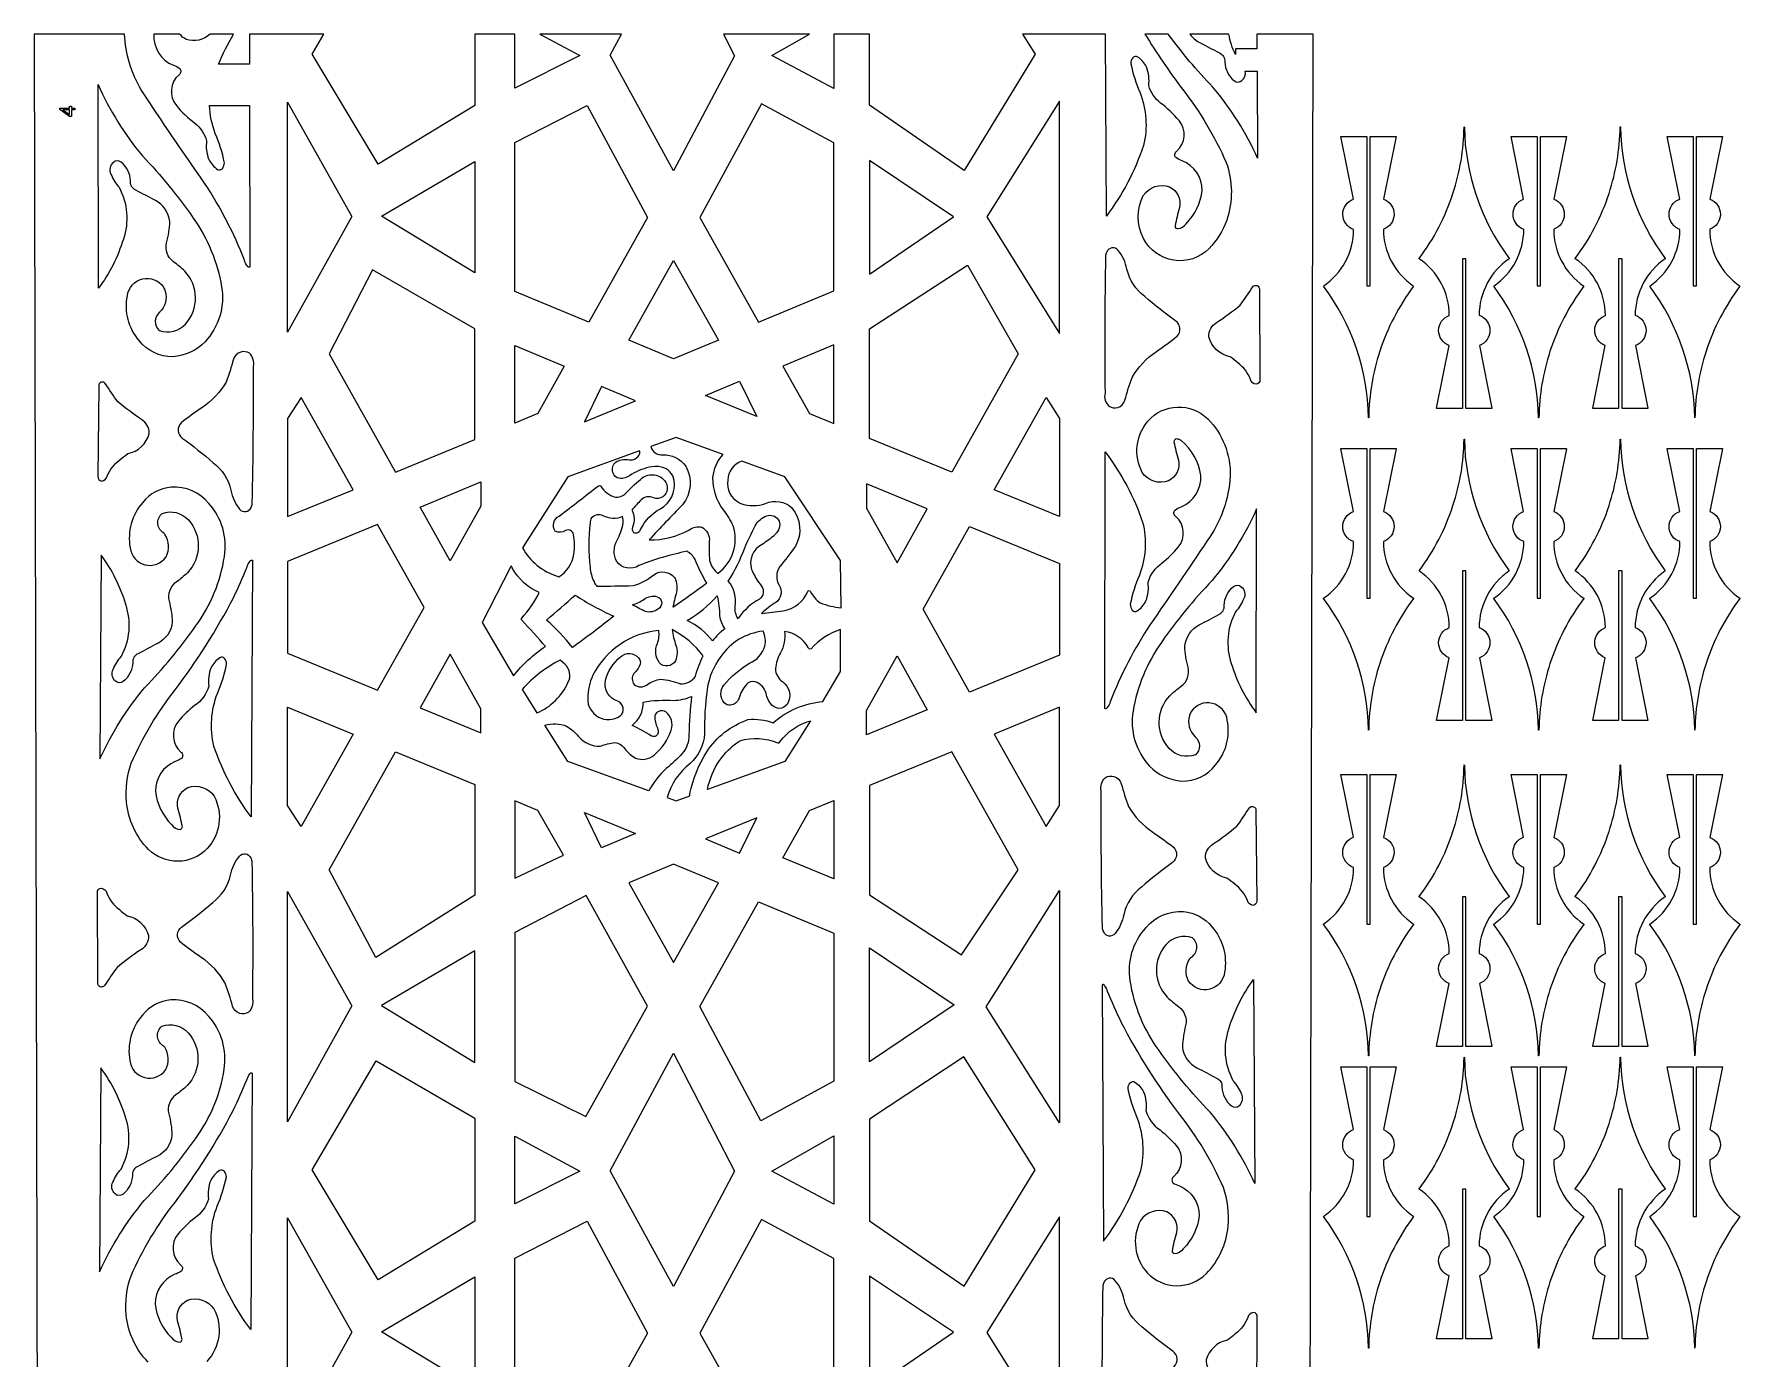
# Model space of a CAD drawing. Header units: millimetres. Extents: x -3878 to -2883, y 1430 to 3427.
# Drawn here: x -3878 to -2883, y 2654 to 3427 of the extents above; entities that cross this region are included whole.
import ezdxf

# ---------------------------------------------------------------- set-up
doc = ezdxf.new("R2010")
doc.units = ezdxf.units.MM
doc.layers.add('Default', color=70, linetype='Continuous')

msp = doc.modelspace()

# ---------------------------------------------------------------- linework, layer by layer
at = {"layer": 'Default'}
for points in [[(-3135.15, 1897.48), (-3131.81, 3427.08), (-3164.6, 3427.08), (-3164.55, 3418.48), (-3177.01, 3418.48), (-3177.01, 3415.21, -0.082962), (-3180.86, 3427.08), (-3203.7, 3427.08, 0.114873), (-3197.89, 3422.12, -0.006267), (-3186.45, 3416.1, -0.333186), (-3183.32, 3410.82, 0.216277), (-3177.7, 3399.81, 0.361529), (-3173.27, 3400.04, 0.296674), (-3171.41, 3405.48), (-3164.46, 3405.48), (-3164.15, 3354.69, 0.068438), (-3190.23, 3396.19, -0.033585), (-3216.3, 3427.08), (-3229.82, 3427.08, 0.025439), (-3207.95, 3394.95, -0.062275), (-3182.47, 3352.28, -0.167594), (-3182.11, 3318.57, -0.105267), (-3192.44, 3301.98, -0.510988), (-3230.68, 3307.94, -0.238502), (-3230.8, 3332.97, -0.341045), (-3215.47, 3338.06, -0.350829), (-3209.67, 3325.96, 0.027776), (-3212.22, 3315.17, 0.583583), (-3210.61, 3313.63, 0.222763), (-3205.85, 3316.45, 0.166916), (-3196.48, 3335.92, 0.30209), (-3208.06, 3353.2, -0.077861), (-3211.84, 3355.04, -0.433271), (-3211.39, 3358.71, 0.410266), (-3209.95, 3376.69, 0.064395), (-3220.81, 3386.89, -0.154489), (-3227.62, 3397.1, 0.124595), (-3228.95, 3407.97, 0.126453), (-3234.04, 3413.72, 0.346809), (-3236.88, 3413.32, 0.189517), (-3238.06, 3409.82, 0.051417), (-3232.71, 3392.9, -0.152063), (-3230.65, 3362.09, -0.07905), (-3252.35, 3320.91), (-3252.92, 3427.08), (-3301.32, 3427.08), (-3293.91, 3415.37), (-3335.25, 3347.52), (-3390.36, 3385.55), (-3390.36, 3427.08), (-3411.21, 3427.08), (-3411.21, 3395.36), (-3447.45, 3414.61), (-3425.51, 3427.08), (-3475.67, 3427.08), (-3469.18, 3414.5), (-3504.67, 3347.37), (-3541.62, 3414.77), (-3534.99, 3427.08), (-3582.62, 3427.08), (-3559.44, 3414.65), (-3597.35, 3395.58), (-3597.35, 3427.08), (-3620.51, 3427.08), (-3620.51, 3385.35), (-3676.92, 3351.19), (-3715.38, 3415.38), (-3708.53, 3427.08), (-3751.94, 3427.08), (-3751.91, 3409.48), (-3770.13, 3409.48, -0.033313), (-3761.23, 3427.08), (-3774.98, 3427.08, -0.278399), (-3788.9, 3423.99, -0.097096), (-3792.7, 3427.08), (-3807.7, 3427.08, 0.320921), (-3796.37, 3408.89, -0.077739), (-3792.6, 3407.03, -0.433717), (-3793.06, 3403.37, 0.410921), (-3794.58, 3385.38, 0.064453), (-3783.79, 3375.14, -0.154405), (-3776.99, 3364.87, 0.124348), (-3775.71, 3353.99, 0.126385), (-3770.65, 3348.21, 0.346332), (-3767.79, 3348.6, 0.172307), (-3766.61, 3352.09, 0.051326), (-3771.89, 3369.04, -0.081302), (-3775.26, 3385.48), (-3751.88, 3385.48), (-3751.76, 3291.25, -0.424748), (-3753.22, 3291.79, -0.086443), (-3754.92, 3295.16, 0.053849), (-3778.24, 3340.24, -0.008297), (-3815.04, 3394.53, -0.124955), (-3824.86, 3427.08), (-3877.55, 3427.08), (-3874.99, 2251.1)], [(-3811.08, 2652.56, -0.174326), (-3823.8, 2680.22, -0.109576), (-3821.06, 2702.87, -0.062275), (-3795.58, 2745.53, 0.041735), (-3761.48, 2799.32, 0.014891), (-3753.54, 2817.25, -0.086617), (-3751.83, 2820.61, -0.424926), (-3750.37, 2821.14), (-3751.18, 2671.49, -0.07905), (-3772.88, 2712.67, -0.152063), (-3770.82, 2743.48, 0.051417), (-3765.47, 2760.4, 0.189517), (-3766.65, 2763.9, 0.346809), (-3769.49, 2764.31, 0.126453), (-3774.57, 2758.55, 0.124595), (-3775.91, 2747.68, -0.172423), (-3784.14, 2736.41, 0.054769), (-3793.58, 2727.28, 0.410266), (-3792.14, 2709.29, -0.433271), (-3791.69, 2705.62, -0.077861), (-3795.46, 2703.79, 0.30209), (-3807.04, 2686.5, 0.166916), (-3797.68, 2667.03, 0.240467), (-3792.34, 2664.17, 0.249398), (-3791.31, 2665.76, 0.027776), (-3793.86, 2676.54, -0.350829), (-3788.06, 2688.64, -0.341045), (-3772.73, 2683.55, -0.314169), (-3776.75, 2652.98, -0.418503)]]:
    msp.add_lwpolyline(points, format="xyb", dxfattribs=at)
for points in [[(-3831.36, 3352.28, 0.357202), (-3832.74, 3345.37, 0.082144), (-3828.02, 3337.74, -0.20864), (-3825.53, 3307.51, -0.086484), (-3840.04, 3278.83), (-3840.29, 3397.69, 0.068295), (-3814.38, 3356.02, -0.038709), (-3784.77, 3319.81, -0.11336), (-3768.24, 3279.67, -0.233622), (-3777.9, 3247.64, -0.183691), (-3796.62, 3238.91, -0.239584), (-3816.37, 3248.41, -0.230445), (-3823.19, 3274.45, -0.690603), (-3802.14, 3279.56, -0.088334), (-3801.23, 3277.15, -0.299533), (-3804.39, 3264.84, 0.475634), (-3804.57, 3254.26, 0.308512), (-3789.28, 3257.96, 0.394499), (-3789.73, 3288.76, 0.039778), (-3796.32, 3294.32, -0.299111), (-3800.37, 3305.39, 0.063872), (-3798.43, 3317.74, 0.25494), (-3806.83, 3330.05, -0.006297), (-3818.24, 3336.14, -0.332396), (-3821.35, 3341.44, 0.216468), (-3826.89, 3352.47, 0.361667)], [(-3050.23, 3334.18, 0.075188), (-3043.77, 3372.89, -0.984999), (-3043.59, 3372.89, 0.158189), (-3017.43, 3296.22, -0.427199), (-3017.45, 3296.09, 0.246783), (-3034.99, 3263.07, -0.711573), (-3034.86, 3245.45), (-3027.59, 3208.91, -0.472994), (-3027.68, 3208.8, 0.00008), (-3042.58, 3208.8, -0.414262), (-3042.67, 3208.89), (-3042.67, 3296.07), (-3044.69, 3296.07), (-3044.69, 3208.89, -0.414216), (-3044.78, 3208.8), (-3059.68, 3208.8, -0.472994), (-3059.77, 3208.91), (-3052.49, 3245.49, -0.701731), (-3052.37, 3263.02, 0.248166), (-3069.92, 3296.09, -0.427814), (-3069.94, 3296.22, 0.082025)], [(-2959.23, 3334.18, 0.075188), (-2952.77, 3372.89, -0.984999), (-2952.59, 3372.89, 0.158189), (-2926.43, 3296.22, -0.427199), (-2926.45, 3296.09, 0.246783), (-2943.99, 3263.07, -0.711573), (-2943.86, 3245.45), (-2936.59, 3208.91, -0.472994), (-2936.68, 3208.8, 0.00008), (-2951.58, 3208.8, -0.414262), (-2951.67, 3208.89), (-2951.67, 3296.07), (-2953.69, 3296.07), (-2953.69, 3208.89, -0.414216), (-2953.78, 3208.8), (-2968.68, 3208.8, -0.472994), (-2968.77, 3208.91), (-2961.49, 3245.49, -0.701731), (-2961.37, 3263.02, 0.248166), (-2978.92, 3296.09, -0.427814), (-2978.94, 3296.22, 0.082025)], [(-3092.92, 3242.07, 0.075188), (-3099.37, 3203.36, -0.984999), (-3099.55, 3203.36, 0.158189), (-3125.72, 3280.03, -0.427199), (-3125.69, 3280.16, 0.246783), (-3108.15, 3313.19, -0.711573), (-3108.28, 3330.8), (-3115.55, 3367.35, -0.472994), (-3115.46, 3367.45, 0.00008), (-3100.56, 3367.45, -0.414262), (-3100.47, 3367.36), (-3100.47, 3280.18), (-3098.45, 3280.18), (-3098.45, 3367.36, -0.414216), (-3098.36, 3367.45), (-3083.46, 3367.45, -0.472994), (-3083.37, 3367.35), (-3090.65, 3330.76, -0.701731), (-3090.77, 3313.23, 0.248166), (-3073.23, 3280.16, -0.427814), (-3073.2, 3280.03, 0.082025)], [(-2993.67, 3242.07, 0.075188), (-3000.12, 3203.36, -0.984999), (-3000.3, 3203.36, 0.158189), (-3026.47, 3280.03, -0.427199), (-3026.45, 3280.16, 0.246783), (-3008.9, 3313.19, -0.711573), (-3009.03, 3330.8), (-3016.3, 3367.35, -0.472994), (-3016.21, 3367.45, 0.00008), (-3001.31, 3367.45, -0.414262), (-3001.22, 3367.36), (-3001.22, 3280.18), (-2999.2, 3280.18), (-2999.2, 3367.36, -0.414216), (-2999.11, 3367.45), (-2984.21, 3367.45, -0.472994), (-2984.12, 3367.35), (-2991.41, 3330.76, -0.701731), (-2991.52, 3313.23, 0.248166), (-2973.98, 3280.16, -0.427814), (-2973.96, 3280.03, 0.082025)], [(-2902.67, 3242.07, 0.075188), (-2909.12, 3203.36, -0.984999), (-2909.3, 3203.36, 0.158189), (-2935.47, 3280.03, -0.427199), (-2935.45, 3280.16, 0.246783), (-2917.9, 3313.19, -0.711573), (-2918.03, 3330.8), (-2925.3, 3367.35, -0.472994), (-2925.21, 3367.45, 0.00008), (-2910.31, 3367.45, -0.414262), (-2910.22, 3367.36), (-2910.22, 3280.18), (-2908.2, 3280.18), (-2908.2, 3367.36, -0.414216), (-2908.11, 3367.45), (-2893.21, 3367.45, -0.472994), (-2893.12, 3367.35), (-2900.41, 3330.76, -0.701731), (-2900.52, 3313.23, 0.248166), (-2882.98, 3280.16, -0.427814), (-2882.96, 3280.03, 0.082025)], [(-3245.7, 3209.32, 0.24666), (-3241.48, 3213.61, -0.027343), (-3237.29, 3226.87, -0.115738), (-3223.15, 3242, 0.015094), (-3211.09, 3250.85, 0.448773), (-3211.82, 3259.71, -0.020778), (-3229.96, 3273.98, -0.175205), (-3240.38, 3290.01, 0.124943), (-3245.48, 3300.96, 0.5741), (-3252.1, 3300.01, 0.122783), (-3252.83, 3297.44, 0.006777), (-3253.13, 3217.69, 0.263913), (-3250.84, 3210.01, 0.217884)], [(-3165.03, 3222.84, -0.313125), (-3168.29, 3225.72, 0.139791), (-3175.63, 3235.3, 0.018926), (-3180.15, 3238.89, -0.281138), (-3192.66, 3250.47, -0.274793), (-3188.06, 3258.85, 0.0257), (-3174.3, 3269.04, 0.012781), (-3166.96, 3279.71, -0.748896), (-3163.1, 3278.2), (-3162.79, 3225.38, -0.399837)], [(-3757.11, 3241.66, 0.247199), (-3761.35, 3237.41, -0.027378), (-3765.59, 3224.17, -0.115997), (-3779.79, 3209.13, 0.015127), (-3791.89, 3200.35, 0.448303), (-3791.2, 3191.5, -0.020732), (-3773.11, 3177.11, -0.174932), (-3762.76, 3161.01, 0.123758), (-3757.71, 3150.03, 0.573218), (-3751.09, 3150.94, 0.123077), (-3750.34, 3153.5, 0.006777), (-3749.71, 3233.25, 0.269714), (-3751.96, 3240.93, 0.218938)], [(-3838.18, 3166.44, 0.308711), (-3834.91, 3169.3, -0.139977), (-3827.53, 3178.84, -0.018953), (-3823, 3182.41, 0.290974), (-3810.41, 3194.2, 0.262398), (-3815.01, 3202.32, -0.025663), (-3828.73, 3212.59, -0.012763), (-3836.03, 3223.3, 0.753382), (-3839.89, 3221.81), (-3840.42, 3168.99, 0.401017)], [(-3229.29, 3096.47, 0.124348), (-3228.01, 3107.35, -0.171984), (-3219.82, 3118.67, 0.053003), (-3210.42, 3127.87, 0.410921), (-3211.93, 3145.85, -0.433717), (-3212.4, 3149.51, -0.077739), (-3208.63, 3151.37, 0.322399), (-3197.31, 3169.65, 0.197218), (-3208.8, 3190.04, 0.160321), (-3211.91, 3190.96, 0.249131), (-3212.94, 3189.37, 0.027786), (-3210.35, 3178.61, -0.350097), (-3216.1, 3166.47, -0.341491), (-3231.44, 3171.46, -0.306802), (-3228.09, 3201.41, -0.432338), (-3193.21, 3202.69, -0.206013), (-3180.14, 3169.52, -0.144673), (-3193.67, 3131.36, -0.003386), (-3226.76, 3082.72, 0.053849), (-3250.08, 3037.64, -0.086443), (-3251.78, 3034.27, -0.424748), (-3253.24, 3033.73), (-3253.04, 3183.38, -0.079206), (-3231.17, 3142.34, -0.152055), (-3233.11, 3111.52, 0.051326), (-3238.39, 3094.57, 0.172307), (-3237.2, 3091.08, 0.346332), (-3234.35, 3090.69, 0.126385)], [(-3592.73, 3127.42, 0.191192), (-3572.54, 3110.94, 0.005248), (-3571.67, 3110.64, 0.227781), (-3562.81, 3123.8, 0.101613), (-3563.09, 3135.26, 0.518279), (-3567.63, 3137.59, -0.289941), (-3573.68, 3137.21, -0.471569), (-3571.36, 3146.02, 0.003928), (-3548.47, 3163.72, -0.388198), (-3547.25, 3163.6, 0.184808), (-3538.64, 3157.03, 0.215902), (-3533.02, 3158.84, -0.027099), (-3523.99, 3167.4, -0.434971), (-3509.89, 3166.68, -0.432111), (-3510.98, 3157.21, -0.239954), (-3516.4, 3156.67, 0.305245), (-3523.65, 3155.49, -0.004872), (-3529.08, 3149.5, -0.247573), (-3528.73, 3139.57, 0.257412), (-3527.99, 3136.43, 0.440874), (-3523.89, 3138.17, -0.161643), (-3512.38, 3150.24, 0.313158), (-3504.32, 3166.71, 0.315774), (-3511.82, 3174.49, 0.132981), (-3518.88, 3174.43, 0.098884), (-3530.38, 3169.47, -0.214489), (-3537.55, 3168.24, -0.680386), (-3536.09, 3178.55, -0.12562), (-3531.56, 3178.95, 0.329253), (-3524.92, 3181.37, 0.195203), (-3524.53, 3184.1), (-3566.35, 3168.92)], [(-3503.12, 3191.87), (-3517.92, 3186.5, 0.374449), (-3511.01, 3181.7, -0.256515), (-3497.64, 3175.17, -0.308165), (-3499.5, 3152.55, 0.007627), (-3518.99, 3132.07, 0.130802), (-3495.48, 3137.98, -0.19928), (-3488.23, 3139.52, -0.307239), (-3483.87, 3131.25, 0.042642), (-3483.65, 3120.14, 0.180927), (-3478.82, 3112.54, 0.319504), (-3469.9, 3140.29, 0.054033), (-3475.63, 3149.7, -0.166081), (-3481.73, 3168.55, -0.169094), (-3475.78, 3181.95)], [(-3092.92, 3059.96, 0.075188), (-3099.37, 3021.25, -0.984999), (-3099.55, 3021.25, 0.158189), (-3125.72, 3097.92, -0.427199), (-3125.69, 3098.05, 0.246783), (-3108.15, 3131.07, -0.711573), (-3108.28, 3148.69), (-3115.55, 3185.23, -0.472994), (-3115.46, 3185.34, 0.00008), (-3100.56, 3185.34, -0.414262), (-3100.47, 3185.25), (-3100.47, 3098.07), (-3098.45, 3098.07), (-3098.45, 3185.25, -0.414216), (-3098.36, 3185.34), (-3083.46, 3185.34, -0.472994), (-3083.37, 3185.23), (-3090.65, 3148.65, -0.701731), (-3090.77, 3131.12, 0.248166), (-3073.23, 3098.05, -0.427814), (-3073.2, 3097.92, 0.082025)], [(-3050.23, 3152.06, 0.075188), (-3043.77, 3190.78, -0.984999), (-3043.59, 3190.78, 0.158189), (-3017.43, 3114.11, -0.427199), (-3017.45, 3113.98, 0.246783), (-3034.99, 3080.95, -0.711573), (-3034.86, 3063.34), (-3027.59, 3026.79, -0.472994), (-3027.68, 3026.68, 0.00008), (-3042.58, 3026.68, -0.414262), (-3042.67, 3026.77), (-3042.67, 3113.96), (-3044.69, 3113.96), (-3044.69, 3026.77, -0.414216), (-3044.78, 3026.68), (-3059.68, 3026.68, -0.472994), (-3059.77, 3026.79), (-3052.49, 3063.38, -0.701731), (-3052.37, 3080.91, 0.248166), (-3069.92, 3113.98, -0.427814), (-3069.94, 3114.11, 0.082025)], [(-2993.67, 3059.96, 0.075188), (-3000.12, 3021.25, -0.984999), (-3000.3, 3021.25, 0.158189), (-3026.47, 3097.92, -0.427199), (-3026.45, 3098.05, 0.246783), (-3008.9, 3131.07, -0.711573), (-3009.03, 3148.69), (-3016.3, 3185.23, -0.472994), (-3016.21, 3185.34, 0.00008), (-3001.31, 3185.34, -0.414262), (-3001.22, 3185.25), (-3001.22, 3098.07), (-2999.2, 3098.07), (-2999.2, 3185.25, -0.414216), (-2999.11, 3185.34), (-2984.21, 3185.34, -0.472994), (-2984.12, 3185.23), (-2991.41, 3148.65, -0.701731), (-2991.52, 3131.12, 0.248166), (-2973.98, 3098.05, -0.427814), (-2973.96, 3097.92, 0.082025)], [(-2959.23, 3152.06, 0.075188), (-2952.77, 3190.78, -0.984999), (-2952.59, 3190.78, 0.158189), (-2926.43, 3114.11, -0.427199), (-2926.45, 3113.98, 0.246783), (-2943.99, 3080.95, -0.711573), (-2943.86, 3063.34), (-2936.59, 3026.79, -0.472994), (-2936.68, 3026.68, 0.00008), (-2951.58, 3026.68, -0.414262), (-2951.67, 3026.77), (-2951.67, 3113.96), (-2953.69, 3113.96), (-2953.69, 3026.77, -0.414216), (-2953.78, 3026.68), (-2968.68, 3026.68, -0.472994), (-2968.77, 3026.79), (-2961.49, 3063.38, -0.701731), (-2961.37, 3080.91, 0.248166), (-2978.92, 3113.98, -0.427814), (-2978.94, 3114.11, 0.082025)], [(-2902.67, 3059.96, 0.075188), (-2909.12, 3021.25, -0.984999), (-2909.3, 3021.25, 0.158189), (-2935.47, 3097.92, -0.427199), (-2935.45, 3098.05, 0.246783), (-2917.9, 3131.07, -0.711573), (-2918.03, 3148.69), (-2925.3, 3185.23, -0.472994), (-2925.21, 3185.34, 0.00008), (-2910.31, 3185.34, -0.414262), (-2910.22, 3185.25), (-2910.22, 3098.07), (-2908.2, 3098.07), (-2908.2, 3185.25, -0.414216), (-2908.11, 3185.34), (-2893.21, 3185.34, -0.472994), (-2893.12, 3185.23), (-2900.41, 3148.65, -0.701731), (-2900.52, 3131.12, 0.248166), (-2882.98, 3098.05, -0.427814), (-2882.96, 3097.92, 0.082025)], [(-3407.02, 3092.41), (-3407.36, 3120.13), (-3439.87, 3168.91), (-3464.89, 3177.98, 0.320336), (-3473.13, 3166.94, 0.331969), (-3466.3, 3153.78, 0.014567), (-3465.4, 3153.31, 0.163555), (-3451.06, 3153.29, -0.301709), (-3435.71, 3150.76, -0.313436), (-3433.62, 3128.5, -0.020953), (-3442.68, 3116.49, 0.307944), (-3443.14, 3105.74, -0.400323), (-3445.06, 3095.63, 0.039296), (-3453.5, 3089.22, 0.02405), (-3440.76, 3090.8, 0.259406), (-3426.43, 3102.02, -0.587979), (-3424.92, 3102.06, 0.111986), (-3419.16, 3095.34, 0.056208)], [(-3830.08, 3049.69, -0.353881), (-3831.44, 3056.6, -0.082113), (-3826.68, 3064.21, 0.208904), (-3824.07, 3094.41, 0.086345), (-3838.46, 3123.19), (-3839.2, 3004.34, -0.068438), (-3813.12, 3045.83, 0.038835), (-3783.36, 3081.86, 0.121623), (-3766.58, 3122.49, 0.22635), (-3775.59, 3153.29, 0.242341), (-3797.63, 3162.84, 0.208918), (-3814.24, 3153.96, 0.224816), (-3821.59, 3127.47, 0.688915), (-3800.58, 3122.18, 0.265065), (-3801.25, 3135.27, 0.015041), (-3801.75, 3135.9, -0.529776), (-3802.89, 3147.53, -0.308634), (-3787.61, 3143.73, -0.394552), (-3788.18, 3112.95, -0.040002), (-3794.8, 3107.42, 0.299751), (-3798.9, 3096.38, -0.063831), (-3797.01, 3084.02, -0.255589), (-3805.46, 3071.76, 0.006267), (-3816.9, 3065.74, 0.333186), (-3820.03, 3060.46, -0.216277), (-3825.65, 3049.46, -0.361529)], [(-3549.43, 3105.03, -0.002135), (-3528.3, 3105.44, 0.11238), (-3516.17, 3111.78, -0.396764), (-3504.19, 3110.15, -0.112924), (-3503.21, 3107.91, -0.144638), (-3503.9, 3098.2, 0.024127), (-3505.07, 3092.82, 0.008608), (-3485.39, 3106.99, -0.040978), (-3492.3, 3121.01, 0.119194), (-3496.83, 3125.43, 0.043721), (-3524.93, 3117.16, -0.406382), (-3537.91, 3119.61, -0.254662), (-3537.68, 3131.84, 0.074005), (-3534.07, 3141.95, 0.078937), (-3534.45, 3145.68, -0.239674), (-3545.74, 3146.21, 0.346212), (-3552.65, 3144.74, 0.166462), (-3553.3, 3141.95, 0.060766), (-3553.35, 3116.12, 0.090993), (-3551.08, 3107.55), (-3551.08, 3107.55, 0.070578)], [(-3472.78, 3108.07, 0.054461), (-3463.21, 3127.44, -0.017492), (-3457.16, 3140.28, -0.170857), (-3450.4, 3146.21, -0.30963), (-3443.63, 3144.08, -0.325592), (-3444.73, 3136.12, -0.038721), (-3445.82, 3134.88, -0.044167), (-3453.12, 3129.47, 0.353711), (-3459.3, 3114.88, 0.066387), (-3453.37, 3105.17, -0.411746), (-3454.64, 3097.52, 0.121544), (-3466.74, 3086.63), (-3466.74, 3086.63), (-3467.09, 3086.09, -0.143735), (-3468.87, 3093.19, 0.23007)], [(-3173.64, 3104.76, -0.357202), (-3172.26, 3097.85, -0.082144), (-3176.98, 3090.22, 0.20864), (-3179.47, 3060, 0.086484), (-3164.96, 3031.31), (-3164.7, 3150.17, -0.068295), (-3190.62, 3108.5, 0.038709), (-3220.23, 3072.29, 0.11336), (-3236.76, 3032.15, 0.233622), (-3227.1, 3000.12, 0.183691), (-3208.38, 2991.39, 0.239584), (-3188.62, 3000.89, 0.230445), (-3181.81, 3026.93, 0.690603), (-3202.86, 3032.04, 0.088334), (-3203.77, 3029.63, 0.299533), (-3200.61, 3017.32, -0.475634), (-3200.43, 3006.75, -0.308512), (-3215.72, 3010.45, -0.394499), (-3215.27, 3041.24, -0.039778), (-3208.68, 3046.8, 0.299111), (-3204.63, 3057.87, -0.063872), (-3206.57, 3070.22, -0.25494), (-3198.17, 3082.53, 0.006297), (-3186.75, 3088.62, 0.332396), (-3183.65, 3093.92, -0.216468), (-3178.11, 3104.95, -0.361667)], [(-3774.4, 3057.61, 0.124595), (-3775.73, 3046.75, -0.172423), (-3783.96, 3035.48, 0.054769), (-3793.4, 3026.34, 0.410266), (-3791.96, 3008.35, -0.433271), (-3791.51, 3004.69, -0.077861), (-3795.29, 3002.85, 0.30209), (-3806.87, 2985.56, 0.166916), (-3797.5, 2966.09, 0.240467), (-3792.16, 2963.24, 0.249398), (-3791.13, 2964.82, 0.027776), (-3793.68, 2975.6, -0.350829), (-3787.88, 2987.7, -0.341045), (-3772.55, 2982.61, -0.314169), (-3776.57, 2952.05, -0.418503), (-3810.91, 2951.62, -0.174326), (-3823.62, 2979.28, -0.109576), (-3820.88, 3001.93, -0.062275), (-3795.4, 3044.6, 0.041735), (-3761.3, 3098.39, 0.014891), (-3753.37, 3116.32, -0.086617), (-3751.65, 3119.67, -0.424926), (-3750.19, 3120.21), (-3751, 2970.56, -0.07905), (-3772.7, 3011.74, -0.152063), (-3770.64, 3042.54, 0.051417), (-3765.29, 3059.46, 0.189517), (-3766.47, 3062.96, 0.346809), (-3769.31, 3063.37, 0.126453)], [(-3599.34, 3117.02), (-3599.86, 3116.21), (-3616.36, 3083.98), (-3598.05, 3052.77, -0.07883), (-3579.38, 3069.99, 0.009925), (-3593.15, 3085.21, -0.426734), (-3593.22, 3086.48, 0.065646), (-3583, 3101.36, -0.17501), (-3598.73, 3115.78), (-3598.73, 3115.78, -0.010745)], [(-3539.54, 3087.61, -0.015325), (-3563.64, 3069.42, 0.04614), (-3578.8, 3085.33, 0.005713), (-3562.06, 3099.87, 0.038778)], [(-3528.62, 3094.22, 0.082143), (-3521.92, 3097.56, -0.235479), (-3514.2, 3098.97, -0.640175), (-3513.57, 3091.85, -0.234123), (-3520.98, 3090.29, -0.021157)], [(-3482.02, 3073.13, 0.129064), (-3496.69, 3085.06, 0.074171), (-3479.31, 3099.39, -0.070702), (-3477.96, 3087.82, 0.113861), (-3474.84, 3080.2, 0.063971), (-3481.93, 3073.25), (-3481.93, 3073.25)], [(-3487.51, 3064.41, 0.119776), (-3505.58, 3079.79, 0.045698), (-3503.29, 3070.62, -0.192011), (-3503.66, 3061.63, -0.524316), (-3512.99, 3060.43, -0.261481), (-3514.13, 3071.71, 0.130982), (-3513.32, 3079.34, 0.254858), (-3551.73, 3053.22, 0.110118), (-3554.78, 3039.7, 0.610354), (-3535.86, 3029.39, 0.572121), (-3537.26, 3038.02, -0.391735), (-3544.41, 3050.26, -0.157271), (-3535.69, 3063.81, -0.427734), (-3525.05, 3063.34, -0.320865), (-3524.69, 3058.26, -0.060779), (-3527.81, 3054.2, 0.322721), (-3527.72, 3047.76), (-3527.72, 3047.76, 0.355403), (-3519.9, 3047.78, -0.113621), (-3512.25, 3050.91, -0.056422), (-3500.77, 3048.22, 0.27598), (-3491.94, 3052.56, -0.051473)], [(-3417.66, 3037.84), (-3407.45, 3055.35), (-3407.38, 3079.8, 0.125472), (-3424.47, 3068.64, -0.534392), (-3426.23, 3069.37, 0.235946), (-3439.95, 3078.67, -0.161189), (-3442.4, 3066.3, 0.093652), (-3445.27, 3057.01, 0.24212), (-3441.25, 3049.46, -0.407968), (-3438.55, 3036.19, -0.48972), (-3447.35, 3035.78, -0.137177), (-3450.8, 3042.53, 0.259964), (-3457.09, 3049.32, 0.294367), (-3462.17, 3047.78, 0.115694), (-3466.61, 3039.47, -0.260914), (-3471.54, 3035.69, -0.193615), (-3475.12, 3036.98, -0.35846), (-3475.38, 3047.34, -0.078424), (-3460.39, 3060.29, 0.227439), (-3451.51, 3070.16, 0.180437), (-3452.48, 3078.84, 0.218334), (-3477.15, 3064.05, 0.128012), (-3485.08, 3044.89, 0.039134), (-3486.65, 3018.95, -0.192198), (-3495, 3001.75, 0.160372), (-3508.37, 2981.79), (-3503.12, 2979.89), (-3495.28, 2982.74, -0.083565), (-3495.17, 2984.11, -0.090015), (-3485.39, 3008.45, -0.164998), (-3461.36, 3027.31, -0.062986), (-3461.14, 3027.37, -0.112581), (-3446.67, 3025.43, -0.157496)], [(-3593.03, 3044.82), (-3584.39, 3031.21, 0.190755), (-3566.26, 3048.94, 0.360966), (-3568.16, 3059.62), (-3570.77, 3062, 0.094875)], [(-3522.43, 3037.53, -0.055124), (-3504.62, 3038.52, 0.108731), (-3494.18, 3040.84, 0.025779), (-3495.71, 3018.33, -0.178289), (-3499.62, 3007.46), (-3499.62, 3007.46, -0.035364), (-3508.97, 2998.77, 0.078847), (-3519.13, 2985.7), (-3566.35, 3002.84), (-3579.76, 3023.95, -0.17089), (-3567.03, 3023.42, -0.07806), (-3560.05, 3017.45, 0.234516), (-3547.34, 3011.76, -0.056939), (-3538.89, 3013.98, -0.1886), (-3533.08, 3010.27, 0.121245), (-3526.81, 3004.86, 0.281187), (-3516.1, 3006.56, 0.151531), (-3506.17, 3021.18, 0.331289), (-3509.28, 3031.84, 0.401515), (-3515.24, 3030.49, 0.107941), (-3515.57, 3029.39, 0.119899), (-3514.15, 3022.45, -0.230232), (-3514.07, 3018.5, -0.337465), (-3517.5, 3017.64, 0.046703), (-3528.92, 3023.82, 0.244621)], [(-3442.72, 3014.26, -0.172507), (-3424.79, 3026.56), (-3439.88, 3002.84), (-3485, 2986.48, -0.094164), (-3477.77, 3003.67), (-3477.77, 3003.67, -0.087436), (-3467.15, 3014.18), (-3467.15, 3014.18, -0.071711), (-3466.09, 3014.91, -0.166182), (-3443.84, 3013.81, 0.382931)], [(-3247.89, 2994.14, -0.247199), (-3243.65, 2989.89, 0.027378), (-3239.41, 2976.65, 0.115997), (-3225.2, 2961.61, -0.015127), (-3213.11, 2952.84, -0.448303), (-3213.8, 2943.98, 0.020732), (-3231.89, 2929.59, 0.174932), (-3242.24, 2913.49, -0.123758), (-3247.29, 2902.51, -0.573218), (-3253.91, 2903.42, -0.123077), (-3254.66, 2905.98, -0.006777), (-3255.29, 2985.73, -0.269714), (-3253.03, 2993.42, -0.218938)], [(-3092.92, 2869.92, 0.075188), (-3099.37, 2831.21, -0.984999), (-3099.55, 2831.21, 0.158189), (-3125.72, 2907.87, -0.427199), (-3125.69, 2908, 0.246783), (-3108.15, 2941.03, -0.711573), (-3108.28, 2958.65), (-3115.55, 2995.19, -0.472994), (-3115.46, 2995.3, 0.00008), (-3100.56, 2995.3, -0.414262), (-3100.47, 2995.21), (-3100.47, 2908.02), (-3098.45, 2908.02), (-3098.45, 2995.21, -0.414216), (-3098.36, 2995.3), (-3083.46, 2995.3, -0.472994), (-3083.37, 2995.19), (-3090.65, 2958.61, -0.701731), (-3090.77, 2941.07, 0.248166), (-3073.23, 2908, -0.427814), (-3073.2, 2907.87, 0.082025)], [(-3050.23, 2962.02, 0.075188), (-3043.77, 3000.73, -0.984999), (-3043.59, 3000.73, 0.158189), (-3017.43, 2924.06, -0.427199), (-3017.45, 2923.94, 0.246783), (-3034.99, 2890.91, -0.711573), (-3034.86, 2873.29), (-3027.59, 2836.75, -0.472994), (-3027.68, 2836.64, 0.00008), (-3042.58, 2836.64, -0.414262), (-3042.67, 2836.73), (-3042.67, 2923.92), (-3044.69, 2923.92), (-3044.69, 2836.73, -0.414216), (-3044.78, 2836.64), (-3059.68, 2836.64, -0.472994), (-3059.77, 2836.75), (-3052.49, 2873.33, -0.701731), (-3052.37, 2890.87, 0.248166), (-3069.92, 2923.94, -0.427814), (-3069.94, 2924.06, 0.082025)], [(-2993.67, 2869.92, 0.075188), (-3000.12, 2831.21, -0.984999), (-3000.3, 2831.21, 0.158189), (-3026.47, 2907.87, -0.427199), (-3026.45, 2908, 0.246783), (-3008.9, 2941.03, -0.711573), (-3009.03, 2958.65), (-3016.3, 2995.19, -0.472994), (-3016.21, 2995.3, 0.00008), (-3001.31, 2995.3, -0.414262), (-3001.22, 2995.21), (-3001.22, 2908.02), (-2999.2, 2908.02), (-2999.2, 2995.21, -0.414216), (-2999.11, 2995.3), (-2984.21, 2995.3, -0.472994), (-2984.12, 2995.19), (-2991.41, 2958.61, -0.701731), (-2991.52, 2941.07, 0.248166), (-2973.98, 2908, -0.427814), (-2973.96, 2907.87, 0.082025)], [(-2959.23, 2962.02, 0.075188), (-2952.77, 3000.73, -0.984999), (-2952.59, 3000.73, 0.158189), (-2926.43, 2924.06, -0.427199), (-2926.45, 2923.94, 0.246783), (-2943.99, 2890.91, -0.711573), (-2943.86, 2873.29), (-2936.59, 2836.75, -0.472994), (-2936.68, 2836.64, 0.00008), (-2951.58, 2836.64, -0.414262), (-2951.67, 2836.73), (-2951.67, 2923.92), (-2953.69, 2923.92), (-2953.69, 2836.73, -0.414216), (-2953.78, 2836.64), (-2968.68, 2836.64, -0.472994), (-2968.77, 2836.75), (-2961.49, 2873.33, -0.701731), (-2961.37, 2890.87, 0.248166), (-2978.92, 2923.94, -0.427814), (-2978.94, 2924.06, 0.082025)], [(-2902.67, 2869.92, 0.075188), (-2909.12, 2831.21, -0.984999), (-2909.3, 2831.21, 0.158189), (-2935.47, 2907.87, -0.427199), (-2935.45, 2908, 0.246783), (-2917.9, 2941.03, -0.711573), (-2918.03, 2958.65), (-2925.3, 2995.19, -0.472994), (-2925.21, 2995.3, 0.00008), (-2910.31, 2995.3, -0.414262), (-2910.22, 2995.21), (-2910.22, 2908.02), (-2908.2, 2908.02), (-2908.2, 2995.21, -0.414216), (-2908.11, 2995.3), (-2893.21, 2995.3, -0.472994), (-2893.12, 2995.19), (-2900.41, 2958.61, -0.701731), (-2900.52, 2941.07, 0.248166), (-2882.98, 2908, -0.427814), (-2882.96, 2907.87, 0.082025)], [(-3166.82, 2918.92, -0.308711), (-3170.09, 2921.78, 0.139977), (-3177.47, 2931.32, 0.018953), (-3182, 2934.89, -0.290974), (-3194.59, 2946.69, -0.262398), (-3189.99, 2954.8, 0.025663), (-3176.27, 2965.07, 0.012763), (-3168.97, 2975.78, -0.753382), (-3165.11, 2974.29), (-3164.58, 2921.47, -0.401017)], [(-3757.67, 2855.94, -0.24666), (-3761.89, 2860.22, 0.027343), (-3766.08, 2873.49, 0.115738), (-3780.22, 2888.61, -0.015094), (-3792.28, 2897.46, -0.448773), (-3791.55, 2906.32, 0.020778), (-3773.4, 2920.59, 0.175205), (-3762.99, 2936.62, -0.124943), (-3757.89, 2947.57, -0.5741), (-3751.27, 2946.62, -0.122783), (-3750.54, 2944.05, -0.006777), (-3750.23, 2864.3, -0.263913), (-3752.53, 2856.62, -0.217884)], [(-3838.43, 2928.99, -0.312864), (-3835.18, 2926.11, 0.139682), (-3827.84, 2916.52, 0.018911), (-3823.32, 2912.92, -0.280916), (-3810.82, 2901.34, -0.274982), (-3815.42, 2892.96, 0.025719), (-3829.18, 2882.79, 0.01279), (-3836.52, 2872.12, -0.748308), (-3840.38, 2873.63), (-3840.68, 2926.45, -0.399768)], [(-3174.91, 2802.17, 0.353881), (-3173.56, 2809.08, 0.082113), (-3178.32, 2816.69, -0.208904), (-3180.93, 2846.89, -0.086345), (-3166.54, 2875.67), (-3165.79, 2756.82, 0.068438), (-3191.88, 2798.31, -0.038835), (-3221.64, 2834.34, -0.121623), (-3238.42, 2874.97, -0.22635), (-3229.41, 2905.77, -0.242341), (-3207.37, 2915.33, -0.208918), (-3190.75, 2906.44, -0.224816), (-3183.4, 2879.95, -0.688915), (-3204.42, 2874.66, -0.265065), (-3203.75, 2887.75, -0.015041), (-3203.25, 2888.38, 0.529776), (-3202.11, 2900.01, 0.308634), (-3217.39, 2896.21, 0.394552), (-3216.81, 2865.43, 0.040002), (-3210.19, 2859.9, -0.299751), (-3206.1, 2848.86, 0.063831), (-3207.99, 2836.5, 0.255589), (-3199.54, 2824.24, -0.006267), (-3188.1, 2818.22, -0.333186), (-3184.97, 2812.94, 0.216277), (-3179.35, 2801.94, 0.361529)], [(-3230.6, 2810.1, -0.124595), (-3229.27, 2799.23, 0.172423), (-3221.03, 2787.96, -0.054769), (-3211.6, 2778.82, -0.410266), (-3213.04, 2760.83, 0.433271), (-3213.49, 2757.17, 0.077861), (-3209.71, 2755.33, -0.30209), (-3198.13, 2738.04, -0.166916), (-3207.5, 2718.58, -0.240467), (-3212.84, 2715.72, -0.249398), (-3213.87, 2717.3, -0.027776), (-3211.32, 2728.08, 0.350829), (-3217.12, 2740.18, 0.341045), (-3232.45, 2735.09, 0.314169), (-3228.42, 2704.53, 0.418503), (-3194.09, 2704.1, 0.174326), (-3181.38, 2731.77, 0.109576), (-3184.12, 2754.41, 0.062275), (-3209.6, 2797.08, -0.041735), (-3243.7, 2850.87, -0.014891), (-3251.63, 2868.8, 0.086617), (-3253.34, 2872.15, 0.424926), (-3254.8, 2872.69), (-3254, 2723.04, 0.07905), (-3232.29, 2764.22, 0.152063), (-3234.36, 2795.02, -0.051417), (-3239.71, 2811.95, -0.189517), (-3238.52, 2815.44, -0.346809), (-3235.68, 2815.85, -0.126453)], [(-3830.26, 2750.62, -0.353881), (-3831.62, 2757.54, -0.082113), (-3826.86, 2765.14, 0.208904), (-3824.25, 2795.35, 0.086345), (-3838.64, 2824.13), (-3839.38, 2705.27, -0.068438), (-3813.3, 2746.77, 0.038835), (-3783.54, 2782.79, 0.121623), (-3766.76, 2823.42, 0.22635), (-3775.77, 2854.22, 0.242341), (-3797.81, 2863.78, 0.208918), (-3814.42, 2854.9, 0.224816), (-3821.77, 2828.4, 0.688915), (-3800.76, 2823.12, 0.265065), (-3801.43, 2836.2, 0.015041), (-3801.93, 2836.83, -0.529776), (-3803.07, 2848.46, -0.308634), (-3787.79, 2844.66, -0.394552), (-3788.36, 2813.88, -0.040002), (-3794.98, 2808.36, 0.299751), (-3799.08, 2797.31, -0.063831), (-3797.19, 2784.95, -0.255589), (-3805.64, 2772.7, 0.006267), (-3817.08, 2766.68, 0.333186), (-3820.21, 2761.4, -0.216277), (-3825.83, 2750.39, -0.361529)], [(-3092.92, 2699.44, 0.075188), (-3099.37, 2660.73, -0.984999), (-3099.55, 2660.73, 0.158189), (-3125.72, 2737.4, -0.427199), (-3125.69, 2737.53, 0.246783), (-3108.15, 2770.55, -0.711573), (-3108.28, 2788.17), (-3115.55, 2824.71, -0.472994), (-3115.46, 2824.82, 0.00008), (-3100.56, 2824.82, -0.414262), (-3100.47, 2824.73), (-3100.47, 2737.55), (-3098.45, 2737.55), (-3098.45, 2824.73, -0.414216), (-3098.36, 2824.82), (-3083.46, 2824.82, -0.472994), (-3083.37, 2824.71), (-3090.65, 2788.13, -0.701731), (-3090.77, 2770.6, 0.248166), (-3073.23, 2737.53, -0.427814), (-3073.2, 2737.4, 0.082025)], [(-3050.23, 2791.55, 0.075188), (-3043.77, 2830.26, -0.984999), (-3043.59, 2830.26, 0.158189), (-3017.43, 2753.59, -0.427199), (-3017.45, 2753.46, 0.246783), (-3034.99, 2720.43, -0.711573), (-3034.86, 2702.82), (-3027.59, 2666.27, -0.472994), (-3027.68, 2666.17, 0.00008), (-3042.58, 2666.17, -0.414262), (-3042.67, 2666.26), (-3042.67, 2753.44), (-3044.69, 2753.44), (-3044.69, 2666.26, -0.414216), (-3044.78, 2666.17), (-3059.68, 2666.17, -0.472994), (-3059.77, 2666.27), (-3052.49, 2702.86, -0.701731), (-3052.37, 2720.39, 0.248166), (-3069.92, 2753.46, -0.427814), (-3069.94, 2753.59, 0.082025)], [(-2993.67, 2699.44, 0.075188), (-3000.12, 2660.73, -0.984999), (-3000.3, 2660.73, 0.158189), (-3026.47, 2737.4, -0.427199), (-3026.45, 2737.53, 0.246783), (-3008.9, 2770.55, -0.711573), (-3009.03, 2788.17), (-3016.3, 2824.71, -0.472994), (-3016.21, 2824.82, 0.00008), (-3001.31, 2824.82, -0.414262), (-3001.22, 2824.73), (-3001.22, 2737.55), (-2999.2, 2737.55), (-2999.2, 2824.73, -0.414216), (-2999.11, 2824.82), (-2984.21, 2824.82, -0.472994), (-2984.12, 2824.71), (-2991.41, 2788.13, -0.701731), (-2991.52, 2770.6, 0.248166), (-2973.98, 2737.53, -0.427814), (-2973.96, 2737.4, 0.082025)], [(-2959.23, 2791.55, 0.075188), (-2952.77, 2830.26, -0.984999), (-2952.59, 2830.26, 0.158189), (-2926.43, 2753.59, -0.427199), (-2926.45, 2753.46, 0.246783), (-2943.99, 2720.43, -0.711573), (-2943.86, 2702.82), (-2936.59, 2666.27, -0.472994), (-2936.68, 2666.17, 0.00008), (-2951.58, 2666.17, -0.414262), (-2951.67, 2666.26), (-2951.67, 2753.44), (-2953.69, 2753.44), (-2953.69, 2666.26, -0.414216), (-2953.78, 2666.17), (-2968.68, 2666.17, -0.472994), (-2968.77, 2666.27), (-2961.49, 2702.86, -0.701731), (-2961.37, 2720.39, 0.248166), (-2978.92, 2753.46, -0.427814), (-2978.94, 2753.59, 0.082025)], [(-2902.67, 2699.44, 0.075188), (-2909.12, 2660.73, -0.984999), (-2909.3, 2660.73, 0.158189), (-2935.47, 2737.4, -0.427199), (-2935.45, 2737.53, 0.246783), (-2917.9, 2770.55, -0.711573), (-2918.03, 2788.17), (-2925.3, 2824.71, -0.472994), (-2925.21, 2824.82, 0.00008), (-2910.31, 2824.82, -0.414262), (-2910.22, 2824.73), (-2910.22, 2737.55), (-2908.2, 2737.55), (-2908.2, 2824.73, -0.414216), (-2908.11, 2824.82), (-2893.21, 2824.82, -0.472994), (-2893.12, 2824.71), (-2900.41, 2788.13, -0.701731), (-2900.52, 2770.6, 0.248166), (-2882.98, 2737.53, -0.427814), (-2882.96, 2737.4, 0.082025)], [(-3247.33, 2608.42, 0.24666), (-3243.11, 2612.7, -0.027343), (-3238.92, 2625.97, -0.115738), (-3224.78, 2641.09, 0.015094), (-3212.72, 2649.95, 0.448773), (-3213.45, 2658.8, -0.020778), (-3231.59, 2673.07, -0.175205), (-3242.01, 2689.1, 0.124943), (-3247.11, 2700.05, 0.5741), (-3253.73, 2699.1, 0.122783), (-3254.46, 2696.53, 0.006777), (-3254.76, 2616.78, 0.263913), (-3252.47, 2609.1, 0.217884)], [(-3166.56, 2681.47, 0.312864), (-3169.82, 2678.59, -0.139682), (-3177.16, 2669, -0.018911), (-3181.67, 2665.4, 0.280916), (-3194.18, 2653.82, 0.274982), (-3189.58, 2645.44, -0.025719), (-3175.82, 2635.27, -0.01279), (-3168.48, 2624.6, 0.748308), (-3164.62, 2626.11), (-3164.32, 2678.93, 0.399768)]]:
    msp.add_lwpolyline(points, format="xyb", close=True, dxfattribs=at)
for points in [[(-3853.74, 3382.86), (-3855.85, 3382.86), (-3855.85, 3379.03), (-3856.84, 3379.03), (-3862.55, 3383.05), (-3862.55, 3383.94), (-3856.84, 3383.94), (-3856.84, 3385.13), (-3855.85, 3385.13), (-3855.85, 3383.94), (-3853.74, 3383.94)], [(-3856.84, 3382.86), (-3860.81, 3382.86), (-3856.84, 3380.1)], [(-3692.2, 3320.73), (-3729.72, 3253.21), (-3729.72, 3387.4)], [(-3597.35, 3363.9), (-3555.09, 3385.39), (-3519.86, 3320.07), (-3554.04, 3259.02), (-3597.35, 3277.02)], [(-3411.21, 3363.63), (-3453.38, 3386.45), (-3489.43, 3320.06), (-3455.25, 3259.02), (-3411.21, 3277.32)], [(-3322.06, 3320.46), (-3279.57, 3252.55), (-3279.57, 3388.02)], [(-3620.51, 3352.87), (-3620.51, 3287.8), (-3675.06, 3320.92)], [(-3390.36, 3353.34), (-3390.36, 3287.1), (-3341.54, 3320.58)], [(-3504.64, 3237.73), (-3530.76, 3248.57), (-3504.64, 3295.01), (-3478.53, 3248.57)], [(-3390.36, 3191.32), (-3390.36, 3255.11), (-3333.23, 3292.38), (-3303.74, 3240.55), (-3342.42, 3171.58)], [(-3620.51, 3255.17), (-3680.16, 3289.58), (-3705.54, 3240.54), (-3666.87, 3171.58), (-3620.51, 3190.67)], [(-3597.35, 3200.22), (-3597.35, 3245.47), (-3568.39, 3233.4), (-3583.85, 3205.77)], [(-3411.21, 3245.77), (-3440.9, 3233.4), (-3425.44, 3205.77), (-3411.21, 3199.92)], [(-3466.27, 3224.69), (-3456.21, 3204.05), (-3486.09, 3216.25)], [(-3729.72, 3202.83), (-3729.72, 3145.66), (-3691.6, 3161.37), (-3721.76, 3215.19)], [(-3546.64, 3221.55), (-3556.7, 3200.9), (-3526.82, 3213.11)], [(-3279.57, 3202.83), (-3279.57, 3145.66), (-3317.69, 3161.37), (-3287.52, 3215.19)], [(-3617.05, 3151.79), (-3634.92, 3119.89), (-3652.51, 3151.27), (-3617.05, 3165.89)], [(-3392.24, 3150.69), (-3374.37, 3118.79), (-3356.78, 3150.17), (-3392.24, 3164.79)], [(-3729.72, 3092.71), (-3729.72, 3066), (-3677.24, 3044.36), (-3650.11, 3092.71), (-3677.24, 3141.06), (-3729.72, 3119.43)], [(-3279.57, 3091.61), (-3279.57, 3064.9), (-3332.05, 3043.26), (-3359.17, 3091.61), (-3332.05, 3139.96), (-3279.57, 3118.33)], [(-3617.05, 3033.64), (-3634.92, 3065.54), (-3652.51, 3034.15), (-3617.05, 3019.53)], [(-3392.24, 3032.54), (-3374.37, 3064.44), (-3356.78, 3033.05), (-3392.24, 3018.43)], [(-3729.72, 2977.27), (-3729.72, 3034.45), (-3691.6, 3018.74), (-3721.76, 2964.92)], [(-3279.57, 2977.27), (-3279.57, 3034.45), (-3317.69, 3018.74), (-3287.52, 2964.92)], [(-3620.51, 2989.44), (-3620.51, 2924.91), (-3678.39, 2888.45), (-3705.54, 2939.57), (-3666.87, 3008.53)], [(-3390.36, 2988.79), (-3390.36, 2925.11), (-3336.82, 2890.09), (-3303.78, 2939.61), (-3342.42, 3008.53)], [(-3597.35, 2979.89), (-3597.35, 2934.71), (-3568.81, 2948.23), (-3583.84, 2974.33)], [(-3411.21, 2980.19), (-3411.21, 2934.34), (-3440.9, 2946.71), (-3425.44, 2974.34)], [(-3546.64, 2952.48), (-3556.7, 2973.12), (-3526.82, 2960.92)], [(-3466.27, 2949.33), (-3456.21, 2969.97), (-3486.09, 2957.77)], [(-3504.64, 2942.89), (-3530.76, 2932.06), (-3504.64, 2885.62), (-3478.53, 2932.06)], [(-3692.2, 2860.29), (-3729.72, 2792.78), (-3729.72, 2926.97)], [(-3597.35, 2903.14), (-3597.35, 2816.28), (-3555.84, 2795.9), (-3519.87, 2860.06), (-3555.66, 2924.74)], [(-3322.43, 2859.83), (-3279.57, 2927.61), (-3279.57, 2792.06)], [(-3411.21, 2902.78), (-3411.21, 2816.47), (-3453.75, 2793.35), (-3489.43, 2860.04), (-3455.25, 2921.08)], [(-3620.51, 2892.44), (-3675.06, 2860.49), (-3620.51, 2827.37)], [(-3390.36, 2894.16), (-3341.08, 2860.93), (-3390.36, 2827.72)], [(-3620.51, 2794.74), (-3620.51, 2734.7), (-3676.92, 2700.54), (-3715.38, 2764.73), (-3678.11, 2828.34)], [(-3541.62, 2764.12), (-3504.68, 2832.67), (-3469.18, 2763.85), (-3504.67, 2696.72)], [(-3390.36, 2794.23), (-3390.36, 2734.9), (-3335.25, 2696.87), (-3293.91, 2764.72), (-3335.52, 2830.56)], [(-3597.35, 2784.33), (-3559.44, 2764), (-3597.35, 2744.94)], [(-3411.21, 2784.56), (-3411.21, 2744.71), (-3447.45, 2763.96)], [(-3692.2, 2670.08), (-3729.72, 2602.56), (-3729.72, 2736.76)], [(-3411.21, 2712.98), (-3453.38, 2735.8), (-3489.43, 2669.42), (-3455.25, 2608.38), (-3411.21, 2626.68)], [(-3322.06, 2669.81), (-3279.57, 2601.9), (-3279.57, 2737.37)], [(-3597.35, 2713.25), (-3555.09, 2734.74), (-3519.86, 2669.42), (-3554.04, 2608.38), (-3597.35, 2626.37)], [(-3620.51, 2702.22), (-3620.51, 2637.15), (-3675.06, 2670.27)], [(-3390.36, 2702.69), (-3390.36, 2636.46), (-3341.54, 2669.93)]]:
    msp.add_lwpolyline(points, close=True, dxfattribs=at)

doc.saveas('drawing.dxf')
